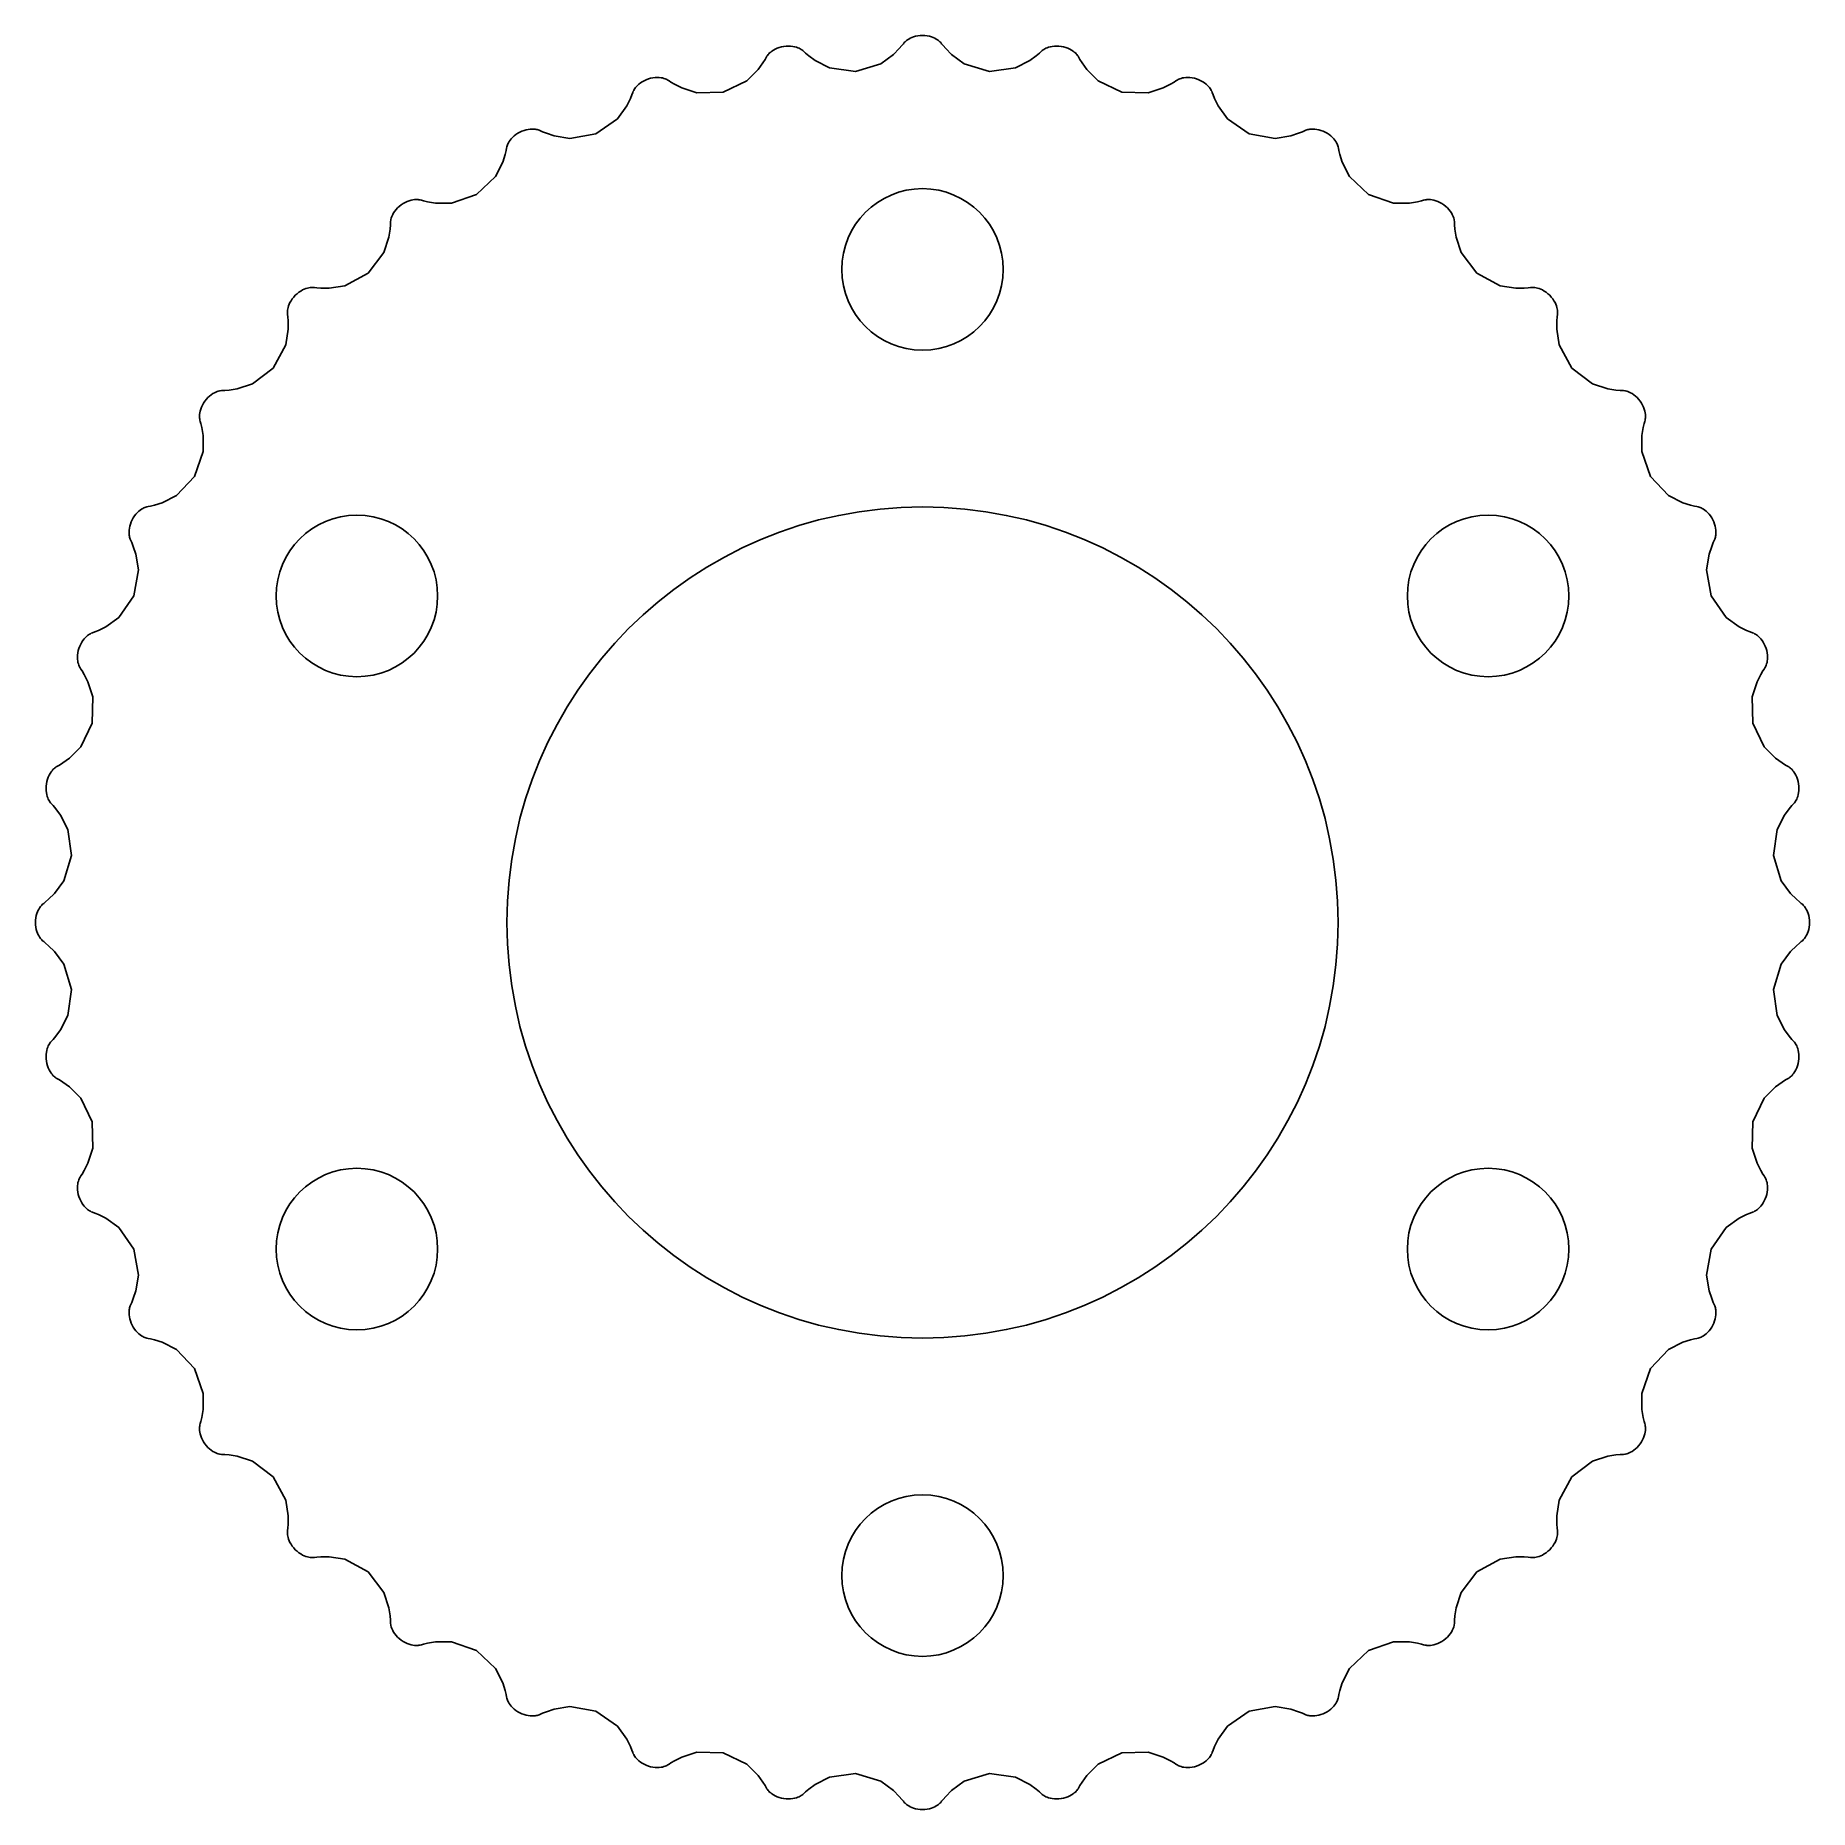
# Model space of a CAD drawing. Header units: millimetres. Extents: x -22.4 to 22.4, y -22.4 to 22.4.
import ezdxf

# ---------------------------------------------------------------- set-up
doc = ezdxf.new("R2010")
doc.units = ezdxf.units.MM

msp = doc.modelspace()

# ---------------------------------------------------------------- linework, layer by layer
at = {"layer": 'CUT'}
msp.add_lwpolyline([(21.5035, 1.6924), (21.5925, 2.3509), (21.7755, 2.7112), (21.8988, 2.875), (21.9671, 2.9541), (22.0049, 2.9969), (22.0277, 3.0239), (22.044, 3.045), (22.0581, 3.0654), (22.072, 3.0882), (22.0862, 3.1154), (22.1003, 3.1478), (22.1138, 3.186), (22.1258, 3.2298), (22.1352, 3.2787), (22.1413, 3.3319), (22.1434, 3.3883), (22.1411, 3.4467), (22.1341, 3.5057), (22.1225, 3.564), (22.1067, 3.6203), (22.0873, 3.6733), (22.065, 3.7219), (22.0409, 3.7655), (22.016, 3.8035), (21.9914, 3.8356), (21.9679, 3.8621), (21.946, 3.8836), (21.9258, 3.901), (21.906, 3.916), (21.884, 3.931), (21.854, 3.9497), (21.8049, 3.9787), (21.7154, 4.0328), (21.5476, 4.1505), (21.2622, 4.4366), (20.974, 5.0354), (20.9589, 5.6998), (21.0833, 6.0843), (21.1794, 6.2653), (21.2346, 6.3541), (21.2652, 6.4023), (21.2834, 6.4326), (21.2963, 6.4559), (21.307, 6.4783), (21.3172, 6.503), (21.3269, 6.532), (21.3358, 6.5663), (21.3432, 6.6061), (21.3481, 6.6513), (21.3498, 6.701), (21.3475, 6.7545), (21.3408, 6.8105), (21.3293, 6.8679), (21.3132, 6.9251), (21.2926, 6.9809), (21.2682, 7.0339), (21.2407, 7.0832), (21.2111, 7.1278), (21.1805, 7.1671), (21.15, 7.2007), (21.1206, 7.2286), (21.0933, 7.2511), (21.0683, 7.2689), (21.0456, 7.2829), (21.0237, 7.2947), (20.9996, 7.306), (20.9671, 7.3198), (20.914, 7.3408), (20.8172, 7.3802), (20.633, 7.4702), (20.3064, 7.7081), (19.9281, 8.2545), (19.8092, 8.9083), (19.8719, 9.3075), (19.9385, 9.5014), (19.9791, 9.5977), (20.0018, 9.6501), (20.0151, 9.6828), (20.0241, 9.7079), (20.0313, 9.7317), (20.0374, 9.7577), (20.0425, 9.7879), (20.0459, 9.8231), (20.047, 9.8636), (20.0448, 9.9089), (20.0387, 9.9584), (20.0281, 10.0108), (20.0126, 10.0651), (19.9924, 10.1199), (19.9675, 10.1739), (19.9384, 10.2258), (19.906, 10.2744), (19.8711, 10.3188), (19.8349, 10.3582), (19.7985, 10.3922), (19.7631, 10.4206), (19.7298, 10.4436), (19.6992, 10.4615), (19.6718, 10.4752), (19.6472, 10.4855), (19.6237, 10.4937), (19.5982, 10.5012), (19.5639, 10.5096), (19.5082, 10.5221), (19.4063, 10.5459), (19.2104, 10.6059), (18.8506, 10.7898), (18.3914, 11.2703), (18.1718, 11.8975), (18.1713, 12.3016), (18.2067, 12.5035), (18.2317, 12.605), (18.2459, 12.6603), (18.254, 12.6947), (18.259, 12.7208), (18.2623, 12.7454), (18.2643, 12.7721), (18.2646, 12.8027), (18.2625, 12.8381), (18.2571, 12.8782), (18.2479, 12.9226), (18.2341, 12.9705), (18.2154, 13.0207), (18.1917, 13.0719), (18.1631, 13.1228), (18.1301, 13.1723), (18.0933, 13.219), (18.0536, 13.2619), (18.0123, 13.3003), (17.9703, 13.3336), (17.9291, 13.3615), (17.8897, 13.384), (17.8531, 13.4014), (17.8202, 13.4144), (17.791, 13.4236), (17.765, 13.4299), (17.7406, 13.4343), (17.7141, 13.4377), (17.6789, 13.4407), (17.622, 13.4443), (17.5177, 13.4518), (17.3147, 13.4805), (16.9306, 13.6059), (16.402, 14.0086), (16.0869, 14.5937), (16.0231, 14.9928), (16.0266, 15.1977), (16.0354, 15.3019), (16.0408, 15.3587), (16.0434, 15.3939), (16.0442, 15.4206), (16.0436, 15.4454), (16.0414, 15.472), (16.0369, 15.5023), (16.0293, 15.5369), (16.0178, 15.5757), (16.0017, 15.6181), (15.9806, 15.6633), (15.9543, 15.7099), (15.9228, 15.7568), (15.8866, 15.8026), (15.8463, 15.8463), (15.8026, 15.8866), (15.7568, 15.9228), (15.7099, 15.9543), (15.6633, 15.9806), (15.6181, 16.0017), (15.5757, 16.0178), (15.5369, 16.0293), (15.5023, 16.0369), (15.472, 16.0414), (15.4454, 16.0436), (15.4206, 16.0442), (15.3939, 16.0434), (15.3587, 16.0408), (15.3019, 16.0354), (15.1977, 16.0266), (14.9928, 16.0231), (14.5937, 16.0869), (14.0086, 16.402), (13.6059, 16.9306), (13.4805, 17.3147), (13.4518, 17.5177), (13.4443, 17.622), (13.4407, 17.6789), (13.4377, 17.7141), (13.4343, 17.7406), (13.4299, 17.765), (13.4236, 17.791), (13.4144, 17.8202), (13.4014, 17.8531), (13.384, 17.8897), (13.3615, 17.9291), (13.3336, 17.9703), (13.3003, 18.0123), (13.2619, 18.0536), (13.219, 18.0933), (13.1723, 18.1301), (13.1228, 18.1631), (13.0719, 18.1917), (13.0207, 18.2154), (12.9705, 18.2341), (12.9226, 18.2479), (12.8782, 18.2571), (12.8381, 18.2625), (12.8027, 18.2646), (12.7721, 18.2643), (12.7454, 18.2623), (12.7208, 18.259), (12.6947, 18.254), (12.6603, 18.2459), (12.605, 18.2317), (12.5035, 18.2067), (12.3016, 18.1713), (11.8975, 18.1718), (11.2703, 18.3914), (10.7898, 18.8506), (10.6059, 19.2104), (10.5459, 19.4063), (10.5221, 19.5082), (10.5096, 19.5639), (10.5012, 19.5982), (10.4937, 19.6237), (10.4855, 19.6472), (10.4752, 19.6718), (10.4615, 19.6992), (10.4436, 19.7298), (10.4206, 19.7631), (10.3922, 19.7985), (10.3582, 19.8349), (10.3188, 19.8711), (10.2744, 19.906), (10.2258, 19.9384), (10.1739, 19.9675), (10.1199, 19.9924), (10.0651, 20.0126), (10.0108, 20.0281), (9.9584, 20.0387), (9.9089, 20.0448), (9.8636, 20.047), (9.8231, 20.0459), (9.7879, 20.0425), (9.7577, 20.0374), (9.7317, 20.0313), (9.7079, 20.0241), (9.6828, 20.0151), (9.6501, 20.0018), (9.5977, 19.9791), (9.5014, 19.9385), (9.3075, 19.8719), (8.9083, 19.8092), (8.2545, 19.9281), (7.7081, 20.3064), (7.4702, 20.633), (7.3802, 20.8172), (7.3408, 20.914), (7.3198, 20.9671), (7.306, 20.9996), (7.2947, 21.0237), (7.2829, 21.0456), (7.2689, 21.0683), (7.2511, 21.0933), (7.2286, 21.1206), (7.2007, 21.15), (7.1671, 21.1805), (7.1278, 21.2111), (7.0832, 21.2407), (7.0339, 21.2682), (6.9809, 21.2926), (6.9251, 21.3132), (6.8679, 21.3293), (6.8105, 21.3408), (6.7545, 21.3475), (6.701, 21.3498), (6.6513, 21.3481), (6.6061, 21.3432), (6.5663, 21.3358), (6.532, 21.3269), (6.503, 21.3172), (6.4783, 21.307), (6.4559, 21.2963), (6.4326, 21.2834), (6.4023, 21.2652), (6.3541, 21.2346), (6.2653, 21.1794), (6.0843, 21.0833), (5.6998, 20.9589), (5.0354, 20.974), (4.4366, 21.2622), (4.1505, 21.5476), (4.0328, 21.7154), (3.9787, 21.8049), (3.9497, 21.854), (3.931, 21.884), (3.916, 21.906), (3.901, 21.9258), (3.8836, 21.946), (3.8621, 21.9679), (3.8356, 21.9914), (3.8035, 22.016), (3.7655, 22.0409), (3.7219, 22.065), (3.6733, 22.0873), (3.6203, 22.1067), (3.564, 22.1225), (3.5057, 22.1341), (3.4467, 22.1411), (3.3883, 22.1434), (3.3319, 22.1413), (3.2787, 22.1352), (3.2298, 22.1258), (3.186, 22.1138), (3.1478, 22.1003), (3.1154, 22.0862), (3.0882, 22.072), (3.0654, 22.0581), (3.045, 22.044), (3.0239, 22.0277), (2.9969, 22.0049), (2.9541, 21.9671), (2.875, 21.8988), (2.7112, 21.7755), (2.3509, 21.5925), (1.6924, 21.5035), (1.0558, 21.6945), (0.7286, 21.9316), (0.5861, 22.0789), (0.5187, 22.1588), (0.4823, 22.2028), (0.4592, 22.2295), (0.441, 22.2489), (0.423, 22.2661), (0.4026, 22.2834), (0.378, 22.3016), (0.3482, 22.3207), (0.3126, 22.34), (0.2712, 22.3586), (0.2244, 22.3756), (0.1728, 22.3899), (0.1174, 22.4009), (0.0594, 22.4077), (0, 22.41), (-0.0594, 22.4077), (-0.1174, 22.4009), (-0.1728, 22.3899), (-0.2244, 22.3756), (-0.2712, 22.3586), (-0.3126, 22.34), (-0.3482, 22.3207), (-0.378, 22.3016), (-0.4026, 22.2834), (-0.423, 22.2661), (-0.441, 22.2489), (-0.4592, 22.2295), (-0.4823, 22.2028), (-0.5187, 22.1588), (-0.5861, 22.0789), (-0.7286, 21.9316), (-1.0558, 21.6945), (-1.6924, 21.5035), (-2.3509, 21.5925), (-2.7112, 21.7755), (-2.875, 21.8988), (-2.9541, 21.9671), (-2.9969, 22.0049), (-3.0239, 22.0277), (-3.045, 22.044), (-3.0654, 22.0581), (-3.0882, 22.072), (-3.1154, 22.0862), (-3.1478, 22.1003), (-3.186, 22.1138), (-3.2298, 22.1258), (-3.2787, 22.1352), (-3.3319, 22.1413), (-3.3883, 22.1434), (-3.4467, 22.1411), (-3.5057, 22.1341), (-3.564, 22.1225), (-3.6203, 22.1067), (-3.6733, 22.0873), (-3.7219, 22.065), (-3.7655, 22.0409), (-3.8035, 22.016), (-3.8356, 21.9914), (-3.8621, 21.9679), (-3.8836, 21.946), (-3.901, 21.9258), (-3.916, 21.906), (-3.931, 21.884), (-3.9497, 21.854), (-3.9787, 21.8049), (-4.0328, 21.7154), (-4.1505, 21.5476), (-4.4366, 21.2622), (-5.0354, 20.974), (-5.6998, 20.9589), (-6.0843, 21.0833), (-6.2653, 21.1794), (-6.3541, 21.2346), (-6.4023, 21.2652), (-6.4326, 21.2834), (-6.4559, 21.2963), (-6.4783, 21.307), (-6.503, 21.3172), (-6.532, 21.3269), (-6.5663, 21.3358), (-6.6061, 21.3432), (-6.6513, 21.3481), (-6.701, 21.3498), (-6.7545, 21.3475), (-6.8105, 21.3408), (-6.8679, 21.3293), (-6.9251, 21.3132), (-6.9809, 21.2926), (-7.0339, 21.2682), (-7.0832, 21.2407), (-7.1278, 21.2111), (-7.1671, 21.1805), (-7.2007, 21.15), (-7.2286, 21.1206), (-7.2511, 21.0933), (-7.2689, 21.0683), (-7.2829, 21.0456), (-7.2947, 21.0237), (-7.306, 20.9996), (-7.3198, 20.9671), (-7.3408, 20.914), (-7.3802, 20.8172), (-7.4702, 20.633), (-7.7081, 20.3064), (-8.2545, 19.9281), (-8.9083, 19.8092), (-9.3075, 19.8719), (-9.5014, 19.9385), (-9.5977, 19.9791), (-9.6501, 20.0018), (-9.6828, 20.0151), (-9.7079, 20.0241), (-9.7317, 20.0313), (-9.7577, 20.0374), (-9.7879, 20.0425), (-9.8231, 20.0459), (-9.8636, 20.047), (-9.9089, 20.0448), (-9.9584, 20.0387), (-10.0108, 20.0281), (-10.0651, 20.0126), (-10.1199, 19.9924), (-10.1739, 19.9675), (-10.2258, 19.9384), (-10.2744, 19.906), (-10.3188, 19.8711), (-10.3582, 19.8349), (-10.3922, 19.7985), (-10.4206, 19.7631), (-10.4436, 19.7298), (-10.4615, 19.6992), (-10.4752, 19.6718), (-10.4855, 19.6472), (-10.4937, 19.6237), (-10.5012, 19.5982), (-10.5096, 19.5639), (-10.5221, 19.5082), (-10.5459, 19.4063), (-10.6059, 19.2104), (-10.7898, 18.8506), (-11.2703, 18.3914), (-11.8975, 18.1718), (-12.3016, 18.1713), (-12.5035, 18.2067), (-12.605, 18.2317), (-12.6603, 18.2459), (-12.6947, 18.254), (-12.7208, 18.259), (-12.7454, 18.2623), (-12.7721, 18.2643), (-12.8027, 18.2646), (-12.8381, 18.2625), (-12.8782, 18.2571), (-12.9226, 18.2479), (-12.9705, 18.2341), (-13.0207, 18.2154), (-13.0719, 18.1917), (-13.1228, 18.1631), (-13.1723, 18.1301), (-13.219, 18.0933), (-13.2619, 18.0536), (-13.3003, 18.0123), (-13.3336, 17.9703), (-13.3615, 17.9291), (-13.384, 17.8897), (-13.4014, 17.8531), (-13.4144, 17.8202), (-13.4236, 17.791), (-13.4299, 17.765), (-13.4343, 17.7406), (-13.4377, 17.7141), (-13.4407, 17.6789), (-13.4443, 17.622), (-13.4518, 17.5177), (-13.4805, 17.3147), (-13.6059, 16.9306), (-14.0086, 16.402), (-14.5937, 16.0869), (-14.9928, 16.0231), (-15.1977, 16.0266), (-15.3019, 16.0354), (-15.3587, 16.0408), (-15.3939, 16.0434), (-15.4206, 16.0442), (-15.4454, 16.0436), (-15.472, 16.0414), (-15.5023, 16.0369), (-15.5369, 16.0293), (-15.5757, 16.0178), (-15.6181, 16.0017), (-15.6633, 15.9806), (-15.7099, 15.9543), (-15.7568, 15.9228), (-15.8026, 15.8866), (-15.8463, 15.8463), (-15.8866, 15.8026), (-15.9228, 15.7568), (-15.9543, 15.7099), (-15.9806, 15.6633), (-16.0017, 15.6181), (-16.0178, 15.5757), (-16.0293, 15.5369), (-16.0369, 15.5023), (-16.0414, 15.472), (-16.0436, 15.4454), (-16.0442, 15.4206), (-16.0434, 15.3939), (-16.0408, 15.3587), (-16.0354, 15.3019), (-16.0266, 15.1977), (-16.0231, 14.9928), (-16.0869, 14.5937), (-16.402, 14.0086), (-16.9306, 13.6059), (-17.3147, 13.4805), (-17.5177, 13.4518), (-17.622, 13.4443), (-17.6789, 13.4407), (-17.7141, 13.4377), (-17.7406, 13.4343), (-17.765, 13.4299), (-17.791, 13.4236), (-17.8202, 13.4144), (-17.8531, 13.4014), (-17.8897, 13.384), (-17.9291, 13.3615), (-17.9703, 13.3336), (-18.0123, 13.3003), (-18.0536, 13.2619), (-18.0933, 13.219), (-18.1301, 13.1723), (-18.1631, 13.1228), (-18.1917, 13.0719), (-18.2154, 13.0207), (-18.2341, 12.9705), (-18.2479, 12.9226), (-18.2571, 12.8782), (-18.2625, 12.8381), (-18.2646, 12.8027), (-18.2643, 12.7721), (-18.2623, 12.7454), (-18.259, 12.7208), (-18.254, 12.6947), (-18.2459, 12.6603), (-18.2317, 12.605), (-18.2067, 12.5035), (-18.1713, 12.3016), (-18.1718, 11.8975), (-18.3914, 11.2703), (-18.8506, 10.7898), (-19.2104, 10.6059), (-19.4063, 10.5459), (-19.5082, 10.5221), (-19.5639, 10.5096), (-19.5982, 10.5012), (-19.6237, 10.4937), (-19.6472, 10.4855), (-19.6718, 10.4752), (-19.6992, 10.4615), (-19.7298, 10.4436), (-19.7631, 10.4206), (-19.7985, 10.3922), (-19.8349, 10.3582), (-19.8711, 10.3188), (-19.906, 10.2744), (-19.9384, 10.2258), (-19.9675, 10.1739), (-19.9924, 10.1199), (-20.0126, 10.0651), (-20.0281, 10.0108), (-20.0387, 9.9584), (-20.0448, 9.9089), (-20.047, 9.8636), (-20.0459, 9.8231), (-20.0425, 9.7879), (-20.0374, 9.7577), (-20.0313, 9.7317), (-20.0241, 9.7079), (-20.0151, 9.6828), (-20.0018, 9.6501), (-19.9791, 9.5977), (-19.9385, 9.5014), (-19.8719, 9.3075), (-19.8092, 8.9083), (-19.9281, 8.2545), (-20.3064, 7.7081), (-20.633, 7.4702), (-20.8172, 7.3802), (-20.914, 7.3408), (-20.9671, 7.3198), (-20.9996, 7.306), (-21.0237, 7.2947), (-21.0456, 7.2829), (-21.0683, 7.2689), (-21.0933, 7.2511), (-21.1206, 7.2286), (-21.15, 7.2007), (-21.1805, 7.1671), (-21.2111, 7.1278), (-21.2407, 7.0832), (-21.2682, 7.0339), (-21.2926, 6.9809), (-21.3132, 6.9251), (-21.3293, 6.8679), (-21.3408, 6.8105), (-21.3475, 6.7545), (-21.3498, 6.701), (-21.3481, 6.6513), (-21.3432, 6.6061), (-21.3358, 6.5663), (-21.3269, 6.532), (-21.3172, 6.503), (-21.307, 6.4783), (-21.2963, 6.4559), (-21.2834, 6.4326), (-21.2652, 6.4023), (-21.2346, 6.3541), (-21.1794, 6.2653), (-21.0833, 6.0843), (-20.9589, 5.6998), (-20.974, 5.0354), (-21.2622, 4.4366), (-21.5476, 4.1505), (-21.7154, 4.0328), (-21.8049, 3.9787), (-21.854, 3.9497), (-21.884, 3.931), (-21.906, 3.916), (-21.9258, 3.901), (-21.946, 3.8836), (-21.9679, 3.8621), (-21.9914, 3.8356), (-22.016, 3.8035), (-22.0409, 3.7655), (-22.065, 3.7219), (-22.0873, 3.6733), (-22.1067, 3.6203), (-22.1225, 3.564), (-22.1341, 3.5057), (-22.1411, 3.4467), (-22.1434, 3.3883), (-22.1413, 3.3319), (-22.1352, 3.2787), (-22.1258, 3.2298), (-22.1138, 3.186), (-22.1003, 3.1478), (-22.0862, 3.1154), (-22.072, 3.0882), (-22.0581, 3.0654), (-22.044, 3.045), (-22.0277, 3.0239), (-22.0049, 2.9969), (-21.9671, 2.9541), (-21.8988, 2.875), (-21.7755, 2.7112), (-21.5925, 2.3509), (-21.5035, 1.6924), (-21.6945, 1.0558), (-21.9316, 0.7286), (-22.0789, 0.5861), (-22.1588, 0.5187), (-22.2028, 0.4823), (-22.2295, 0.4592), (-22.2489, 0.441), (-22.2661, 0.423), (-22.2834, 0.4026), (-22.3016, 0.378), (-22.3207, 0.3482), (-22.34, 0.3126), (-22.3586, 0.2712), (-22.3756, 0.2244), (-22.3899, 0.1728), (-22.4009, 0.1174), (-22.4077, 0.0594), (-22.41, 0), (-22.4077, -0.0594), (-22.4009, -0.1174), (-22.3899, -0.1728), (-22.3756, -0.2244), (-22.3586, -0.2712), (-22.34, -0.3126), (-22.3207, -0.3482), (-22.3016, -0.378), (-22.2834, -0.4026), (-22.2661, -0.423), (-22.2489, -0.441), (-22.2295, -0.4592), (-22.2028, -0.4823), (-22.1588, -0.5187), (-22.0789, -0.5861), (-21.9316, -0.7286), (-21.6945, -1.0558), (-21.5035, -1.6924), (-21.5925, -2.3509), (-21.7755, -2.7112), (-21.8988, -2.875), (-21.9671, -2.9541), (-22.0049, -2.9969), (-22.0277, -3.0239), (-22.044, -3.045), (-22.0581, -3.0654), (-22.072, -3.0882), (-22.0862, -3.1154), (-22.1003, -3.1478), (-22.1138, -3.186), (-22.1258, -3.2298), (-22.1352, -3.2787), (-22.1413, -3.3319), (-22.1434, -3.3883), (-22.1411, -3.4467), (-22.1341, -3.5057), (-22.1225, -3.564), (-22.1067, -3.6203), (-22.0873, -3.6733), (-22.065, -3.7219), (-22.0409, -3.7655), (-22.016, -3.8035), (-21.9914, -3.8356), (-21.9679, -3.8621), (-21.946, -3.8836), (-21.9258, -3.901), (-21.906, -3.916), (-21.884, -3.931), (-21.854, -3.9497), (-21.8049, -3.9787), (-21.7154, -4.0328), (-21.5476, -4.1505), (-21.2622, -4.4366), (-20.974, -5.0354), (-20.9589, -5.6998), (-21.0833, -6.0843), (-21.1794, -6.2653), (-21.2346, -6.3541), (-21.2652, -6.4023), (-21.2834, -6.4326), (-21.2963, -6.4559), (-21.307, -6.4783), (-21.3172, -6.503), (-21.3269, -6.532), (-21.3358, -6.5663), (-21.3432, -6.6061), (-21.3481, -6.6513), (-21.3498, -6.701), (-21.3475, -6.7545), (-21.3408, -6.8105), (-21.3293, -6.8679), (-21.3132, -6.9251), (-21.2926, -6.9809), (-21.2682, -7.0339), (-21.2407, -7.0832), (-21.2111, -7.1278), (-21.1805, -7.1671), (-21.15, -7.2007), (-21.1206, -7.2286), (-21.0933, -7.2511), (-21.0683, -7.2689), (-21.0456, -7.2829), (-21.0237, -7.2947), (-20.9996, -7.306), (-20.9671, -7.3198), (-20.914, -7.3408), (-20.8172, -7.3802), (-20.633, -7.4702), (-20.3064, -7.7081), (-19.9281, -8.2545), (-19.8092, -8.9083), (-19.8719, -9.3075), (-19.9385, -9.5014), (-19.9791, -9.5977), (-20.0018, -9.6501), (-20.0151, -9.6828), (-20.0241, -9.7079), (-20.0313, -9.7317), (-20.0374, -9.7577), (-20.0425, -9.7879), (-20.0459, -9.8231), (-20.047, -9.8636), (-20.0448, -9.9089), (-20.0387, -9.9584), (-20.0281, -10.0108), (-20.0126, -10.0651), (-19.9924, -10.1199), (-19.9675, -10.1739), (-19.9384, -10.2258), (-19.906, -10.2744), (-19.8711, -10.3188), (-19.8349, -10.3582), (-19.7985, -10.3922), (-19.7631, -10.4206), (-19.7298, -10.4436), (-19.6992, -10.4615), (-19.6718, -10.4752), (-19.6472, -10.4855), (-19.6237, -10.4937), (-19.5982, -10.5012), (-19.5639, -10.5096), (-19.5082, -10.5221), (-19.4063, -10.5459), (-19.2104, -10.6059), (-18.8506, -10.7898), (-18.3914, -11.2703), (-18.1718, -11.8975), (-18.1713, -12.3016), (-18.2067, -12.5035), (-18.2317, -12.605), (-18.2459, -12.6603), (-18.254, -12.6947), (-18.259, -12.7208), (-18.2623, -12.7454), (-18.2643, -12.7721), (-18.2646, -12.8027), (-18.2625, -12.8381), (-18.2571, -12.8782), (-18.2479, -12.9226), (-18.2341, -12.9705), (-18.2154, -13.0207), (-18.1917, -13.0719), (-18.1631, -13.1228), (-18.1301, -13.1723), (-18.0933, -13.219), (-18.0536, -13.2619), (-18.0123, -13.3003), (-17.9703, -13.3336), (-17.9291, -13.3615), (-17.8897, -13.384), (-17.8531, -13.4014), (-17.8202, -13.4144), (-17.791, -13.4236), (-17.765, -13.4299), (-17.7406, -13.4343), (-17.7141, -13.4377), (-17.6789, -13.4407), (-17.622, -13.4443), (-17.5177, -13.4518), (-17.3147, -13.4805), (-16.9306, -13.6059), (-16.402, -14.0086), (-16.0869, -14.5937), (-16.0231, -14.9928), (-16.0266, -15.1977), (-16.0354, -15.3019), (-16.0408, -15.3587), (-16.0434, -15.3939), (-16.0442, -15.4206), (-16.0436, -15.4454), (-16.0414, -15.472), (-16.0369, -15.5023), (-16.0293, -15.5369), (-16.0178, -15.5757), (-16.0017, -15.6181), (-15.9806, -15.6633), (-15.9543, -15.7099), (-15.9228, -15.7568), (-15.8866, -15.8026), (-15.8463, -15.8463), (-15.8026, -15.8866), (-15.7568, -15.9228), (-15.7099, -15.9543), (-15.6633, -15.9806), (-15.6181, -16.0017), (-15.5757, -16.0178), (-15.5369, -16.0293), (-15.5023, -16.0369), (-15.472, -16.0414), (-15.4454, -16.0436), (-15.4206, -16.0442), (-15.3939, -16.0434), (-15.3587, -16.0408), (-15.3019, -16.0354), (-15.1977, -16.0266), (-14.9928, -16.0231), (-14.5937, -16.0869), (-14.0086, -16.402), (-13.6059, -16.9306), (-13.4805, -17.3147), (-13.4518, -17.5177), (-13.4443, -17.622), (-13.4407, -17.6789), (-13.4377, -17.7141), (-13.4343, -17.7406), (-13.4299, -17.765), (-13.4236, -17.791), (-13.4144, -17.8202), (-13.4014, -17.8531), (-13.384, -17.8897), (-13.3615, -17.9291), (-13.3336, -17.9703), (-13.3003, -18.0123), (-13.2619, -18.0536), (-13.219, -18.0933), (-13.1723, -18.1301), (-13.1228, -18.1631), (-13.0719, -18.1917), (-13.0207, -18.2154), (-12.9705, -18.2341), (-12.9226, -18.2479), (-12.8782, -18.2571), (-12.8381, -18.2625), (-12.8027, -18.2646), (-12.7721, -18.2643), (-12.7454, -18.2623), (-12.7208, -18.259), (-12.6947, -18.254), (-12.6603, -18.2459), (-12.605, -18.2317), (-12.5035, -18.2067), (-12.3016, -18.1713), (-11.8975, -18.1718), (-11.2703, -18.3914), (-10.7898, -18.8506), (-10.6059, -19.2104), (-10.5459, -19.4063), (-10.5221, -19.5082), (-10.5096, -19.5639), (-10.5012, -19.5982), (-10.4937, -19.6237), (-10.4855, -19.6472), (-10.4752, -19.6718), (-10.4615, -19.6992), (-10.4436, -19.7298), (-10.4206, -19.7631), (-10.3922, -19.7985), (-10.3582, -19.8349), (-10.3188, -19.8711), (-10.2744, -19.906), (-10.2258, -19.9384), (-10.1739, -19.9675), (-10.1199, -19.9924), (-10.0651, -20.0126), (-10.0108, -20.0281), (-9.9584, -20.0387), (-9.9089, -20.0448), (-9.8636, -20.047), (-9.8231, -20.0459), (-9.7879, -20.0425), (-9.7577, -20.0374), (-9.7317, -20.0313), (-9.7079, -20.0241), (-9.6828, -20.0151), (-9.6501, -20.0018), (-9.5977, -19.9791), (-9.5014, -19.9385), (-9.3075, -19.8719), (-8.9083, -19.8092), (-8.2545, -19.9281), (-7.7081, -20.3064), (-7.4702, -20.633), (-7.3802, -20.8172), (-7.3408, -20.914), (-7.3198, -20.9671), (-7.306, -20.9996), (-7.2947, -21.0237), (-7.2829, -21.0456), (-7.2689, -21.0683), (-7.2511, -21.0933), (-7.2286, -21.1206), (-7.2007, -21.15), (-7.1671, -21.1805), (-7.1278, -21.2111), (-7.0832, -21.2407), (-7.0339, -21.2682), (-6.9809, -21.2926), (-6.9251, -21.3132), (-6.8679, -21.3293), (-6.8105, -21.3408), (-6.7545, -21.3475), (-6.701, -21.3498), (-6.6513, -21.3481), (-6.6061, -21.3432), (-6.5663, -21.3358), (-6.532, -21.3269), (-6.503, -21.3172), (-6.4783, -21.307), (-6.4559, -21.2963), (-6.4326, -21.2834), (-6.4023, -21.2652), (-6.3541, -21.2346), (-6.2653, -21.1794), (-6.0843, -21.0833), (-5.6998, -20.9589), (-5.0354, -20.974), (-4.4366, -21.2622), (-4.1505, -21.5476), (-4.0328, -21.7154), (-3.9787, -21.8049), (-3.9497, -21.854), (-3.931, -21.884), (-3.916, -21.906), (-3.901, -21.9258), (-3.8836, -21.946), (-3.8621, -21.9679), (-3.8356, -21.9914), (-3.8035, -22.016), (-3.7655, -22.0409), (-3.7219, -22.065), (-3.6733, -22.0873), (-3.6203, -22.1067), (-3.564, -22.1225), (-3.5057, -22.1341), (-3.4467, -22.1411), (-3.3883, -22.1434), (-3.3319, -22.1413), (-3.2787, -22.1352), (-3.2298, -22.1258), (-3.186, -22.1138), (-3.1478, -22.1003), (-3.1154, -22.0862), (-3.0882, -22.072), (-3.0654, -22.0581), (-3.045, -22.044), (-3.0239, -22.0277), (-2.9969, -22.0049), (-2.9541, -21.9671), (-2.875, -21.8988), (-2.7112, -21.7755), (-2.3509, -21.5925), (-1.6924, -21.5035), (-1.0558, -21.6945), (-0.7286, -21.9316), (-0.5861, -22.0789), (-0.5187, -22.1588), (-0.4823, -22.2028), (-0.4592, -22.2295), (-0.441, -22.2489), (-0.423, -22.2661), (-0.4026, -22.2834), (-0.378, -22.3016), (-0.3482, -22.3207), (-0.3126, -22.34), (-0.2712, -22.3586), (-0.2244, -22.3756), (-0.1728, -22.3899), (-0.1174, -22.4009), (-0.0594, -22.4077), (0, -22.41), (0.0594, -22.4077), (0.1174, -22.4009), (0.1728, -22.3899), (0.2244, -22.3756), (0.2712, -22.3586), (0.3126, -22.34), (0.3482, -22.3207), (0.378, -22.3016), (0.4026, -22.2834), (0.423, -22.2661), (0.441, -22.2489), (0.4592, -22.2295), (0.4823, -22.2028), (0.5187, -22.1588), (0.5861, -22.0789), (0.7286, -21.9316), (1.0558, -21.6945), (1.6924, -21.5035), (2.3509, -21.5925), (2.7112, -21.7755), (2.875, -21.8988), (2.9541, -21.9671), (2.9969, -22.0049), (3.0239, -22.0277), (3.045, -22.044), (3.0654, -22.0581), (3.0882, -22.072), (3.1154, -22.0862), (3.1478, -22.1003), (3.186, -22.1138), (3.2298, -22.1258), (3.2787, -22.1352), (3.3319, -22.1413), (3.3883, -22.1434), (3.4467, -22.1411), (3.5057, -22.1341), (3.564, -22.1225), (3.6203, -22.1067), (3.6733, -22.0873), (3.7219, -22.065), (3.7655, -22.0409), (3.8035, -22.016), (3.8356, -21.9914), (3.8621, -21.9679), (3.8836, -21.946), (3.901, -21.9258), (3.916, -21.906), (3.931, -21.884), (3.9497, -21.854), (3.9787, -21.8049), (4.0328, -21.7154), (4.1505, -21.5476), (4.4366, -21.2622), (5.0354, -20.974), (5.6998, -20.9589), (6.0843, -21.0833), (6.2653, -21.1794), (6.3541, -21.2346), (6.4023, -21.2652), (6.4326, -21.2834), (6.4559, -21.2963), (6.4783, -21.307), (6.503, -21.3172), (6.532, -21.3269), (6.5663, -21.3358), (6.6061, -21.3432), (6.6513, -21.3481), (6.701, -21.3498), (6.7545, -21.3475), (6.8105, -21.3408), (6.8679, -21.3293), (6.9251, -21.3132), (6.9809, -21.2926), (7.0339, -21.2682), (7.0832, -21.2407), (7.1278, -21.2111), (7.1671, -21.1805), (7.2007, -21.15), (7.2286, -21.1206), (7.2511, -21.0933), (7.2689, -21.0683), (7.2829, -21.0456), (7.2947, -21.0237), (7.306, -20.9996), (7.3198, -20.9671), (7.3408, -20.914), (7.3802, -20.8172), (7.4702, -20.633), (7.7081, -20.3064), (8.2545, -19.9281), (8.9083, -19.8092), (9.3075, -19.8719), (9.5014, -19.9385), (9.5977, -19.9791), (9.6501, -20.0018), (9.6828, -20.0151), (9.7079, -20.0241), (9.7317, -20.0313), (9.7577, -20.0374), (9.7879, -20.0425), (9.8231, -20.0459), (9.8636, -20.047), (9.9089, -20.0448), (9.9584, -20.0387), (10.0108, -20.0281), (10.0651, -20.0126), (10.1199, -19.9924), (10.1739, -19.9675), (10.2258, -19.9384), (10.2744, -19.906), (10.3188, -19.8711), (10.3582, -19.8349), (10.3922, -19.7985), (10.4206, -19.7631), (10.4436, -19.7298), (10.4615, -19.6992), (10.4752, -19.6718), (10.4855, -19.6472), (10.4937, -19.6237), (10.5012, -19.5982), (10.5096, -19.5639), (10.5221, -19.5082), (10.5459, -19.4063), (10.6059, -19.2104), (10.7898, -18.8506), (11.2703, -18.3914), (11.8975, -18.1718), (12.3016, -18.1713), (12.5035, -18.2067), (12.605, -18.2317), (12.6603, -18.2459), (12.6947, -18.254), (12.7208, -18.259), (12.7454, -18.2623), (12.7721, -18.2643), (12.8027, -18.2646), (12.8381, -18.2625), (12.8782, -18.2571), (12.9226, -18.2479), (12.9705, -18.2341), (13.0207, -18.2154), (13.0719, -18.1917), (13.1228, -18.1631), (13.1723, -18.1301), (13.219, -18.0933), (13.2619, -18.0536), (13.3003, -18.0123), (13.3336, -17.9703), (13.3615, -17.9291), (13.384, -17.8897), (13.4014, -17.8531), (13.4144, -17.8202), (13.4236, -17.791), (13.4299, -17.765), (13.4343, -17.7406), (13.4377, -17.7141), (13.4407, -17.6789), (13.4443, -17.622), (13.4518, -17.5177), (13.4805, -17.3147), (13.6059, -16.9306), (14.0086, -16.402), (14.5937, -16.0869), (14.9928, -16.0231), (15.1977, -16.0266), (15.3019, -16.0354), (15.3587, -16.0408), (15.3939, -16.0434), (15.4206, -16.0442), (15.4454, -16.0436), (15.472, -16.0414), (15.5023, -16.0369), (15.5369, -16.0293), (15.5757, -16.0178), (15.6181, -16.0017), (15.6633, -15.9806), (15.7099, -15.9543), (15.7568, -15.9228), (15.8026, -15.8866), (15.8463, -15.8463), (15.8866, -15.8026), (15.9228, -15.7568), (15.9543, -15.7099), (15.9806, -15.6633), (16.0017, -15.6181), (16.0178, -15.5757), (16.0293, -15.5369), (16.0369, -15.5023), (16.0414, -15.472), (16.0436, -15.4454), (16.0442, -15.4206), (16.0434, -15.3939), (16.0408, -15.3587), (16.0354, -15.3019), (16.0266, -15.1977), (16.0231, -14.9928), (16.0869, -14.5937), (16.402, -14.0086), (16.9306, -13.6059), (17.3147, -13.4805), (17.5177, -13.4518), (17.622, -13.4443), (17.6789, -13.4407), (17.7141, -13.4377), (17.7406, -13.4343), (17.765, -13.4299), (17.791, -13.4236), (17.8202, -13.4144), (17.8531, -13.4014), (17.8897, -13.384), (17.9291, -13.3615), (17.9703, -13.3336), (18.0123, -13.3003), (18.0536, -13.2619), (18.0933, -13.219), (18.1301, -13.1723), (18.1631, -13.1228), (18.1917, -13.0719), (18.2154, -13.0207), (18.2341, -12.9705), (18.2479, -12.9226), (18.2571, -12.8782), (18.2625, -12.8381), (18.2646, -12.8027), (18.2643, -12.7721), (18.2623, -12.7454), (18.259, -12.7208), (18.254, -12.6947), (18.2459, -12.6603), (18.2317, -12.605), (18.2067, -12.5035), (18.1713, -12.3016), (18.1718, -11.8975), (18.3914, -11.2703), (18.8506, -10.7898), (19.2104, -10.6059), (19.4063, -10.5459), (19.5082, -10.5221), (19.5639, -10.5096), (19.5982, -10.5012), (19.6237, -10.4937), (19.6472, -10.4855), (19.6718, -10.4752), (19.6992, -10.4615), (19.7298, -10.4436), (19.7631, -10.4206), (19.7985, -10.3922), (19.8349, -10.3582), (19.8711, -10.3188), (19.906, -10.2744), (19.9384, -10.2258), (19.9675, -10.1739), (19.9924, -10.1199), (20.0126, -10.0651), (20.0281, -10.0108), (20.0387, -9.9584), (20.0448, -9.9089), (20.047, -9.8636), (20.0459, -9.8231), (20.0425, -9.7879), (20.0374, -9.7577), (20.0313, -9.7317), (20.0241, -9.7079), (20.0151, -9.6828), (20.0018, -9.6501), (19.9791, -9.5977), (19.9385, -9.5014), (19.8719, -9.3075), (19.8092, -8.9083), (19.9281, -8.2545), (20.3064, -7.7081), (20.633, -7.4702), (20.8172, -7.3802), (20.914, -7.3408), (20.9671, -7.3198), (20.9996, -7.306), (21.0237, -7.2947), (21.0456, -7.2829), (21.0683, -7.2689), (21.0933, -7.2511), (21.1206, -7.2286), (21.15, -7.2007), (21.1805, -7.1671), (21.2111, -7.1278), (21.2407, -7.0832), (21.2682, -7.0339), (21.2926, -6.9809), (21.3132, -6.9251), (21.3293, -6.8679), (21.3408, -6.8105), (21.3475, -6.7545), (21.3498, -6.701), (21.3481, -6.6513), (21.3432, -6.6061), (21.3358, -6.5663), (21.3269, -6.532), (21.3172, -6.503), (21.307, -6.4783), (21.2963, -6.4559), (21.2834, -6.4326), (21.2652, -6.4023), (21.2346, -6.3541), (21.1794, -6.2653), (21.0833, -6.0843), (20.9589, -5.6998), (20.974, -5.0354), (21.2622, -4.4366), (21.5476, -4.1505), (21.7154, -4.0328), (21.8049, -3.9787), (21.854, -3.9497), (21.884, -3.931), (21.906, -3.916), (21.9258, -3.901), (21.946, -3.8836), (21.9679, -3.8621), (21.9914, -3.8356), (22.016, -3.8035), (22.0409, -3.7655), (22.065, -3.7219), (22.0873, -3.6733), (22.1067, -3.6203), (22.1225, -3.564), (22.1341, -3.5057), (22.1411, -3.4467), (22.1434, -3.3883), (22.1413, -3.3319), (22.1352, -3.2787), (22.1258, -3.2298), (22.1138, -3.186), (22.1003, -3.1478), (22.0862, -3.1154), (22.072, -3.0882), (22.0581, -3.0654), (22.044, -3.045), (22.0277, -3.0239), (22.0049, -2.9969), (21.9671, -2.9541), (21.8988, -2.875), (21.7755, -2.7112), (21.5925, -2.3509), (21.5035, -1.6924), (21.6945, -1.0558), (21.9316, -0.7286), (22.0789, -0.5861), (22.1588, -0.5187), (22.2028, -0.4823), (22.2295, -0.4592), (22.2489, -0.441), (22.2661, -0.423), (22.2834, -0.4026), (22.3016, -0.378), (22.3207, -0.3482), (22.34, -0.3126), (22.3586, -0.2712), (22.3756, -0.2244), (22.3899, -0.1728), (22.4009, -0.1174), (22.4077, -0.0594), (22.41, 0), (22.4077, 0.0594), (22.4009, 0.1174), (22.3899, 0.1728), (22.3756, 0.2244), (22.3586, 0.2712), (22.34, 0.3126), (22.3207, 0.3482), (22.3016, 0.378), (22.2834, 0.4026), (22.2661, 0.423), (22.2489, 0.441), (22.2295, 0.4592), (22.2028, 0.4823), (22.1588, 0.5187), (22.0789, 0.5861), (21.9316, 0.7286), (21.6945, 1.0558)], close=True, dxfattribs=at)
for centre, radius in [((0, 16.5), 2.04), ((0, 0), 10.5), ((-14.2894, 8.25), 2.04), ((14.2894, 8.25), 2.04), ((-14.2894, -8.25), 2.04), ((14.2894, -8.25), 2.04), ((0, -16.5), 2.04)]:
    msp.add_circle(centre, radius, dxfattribs=at)

doc.saveas('drawing.dxf')
